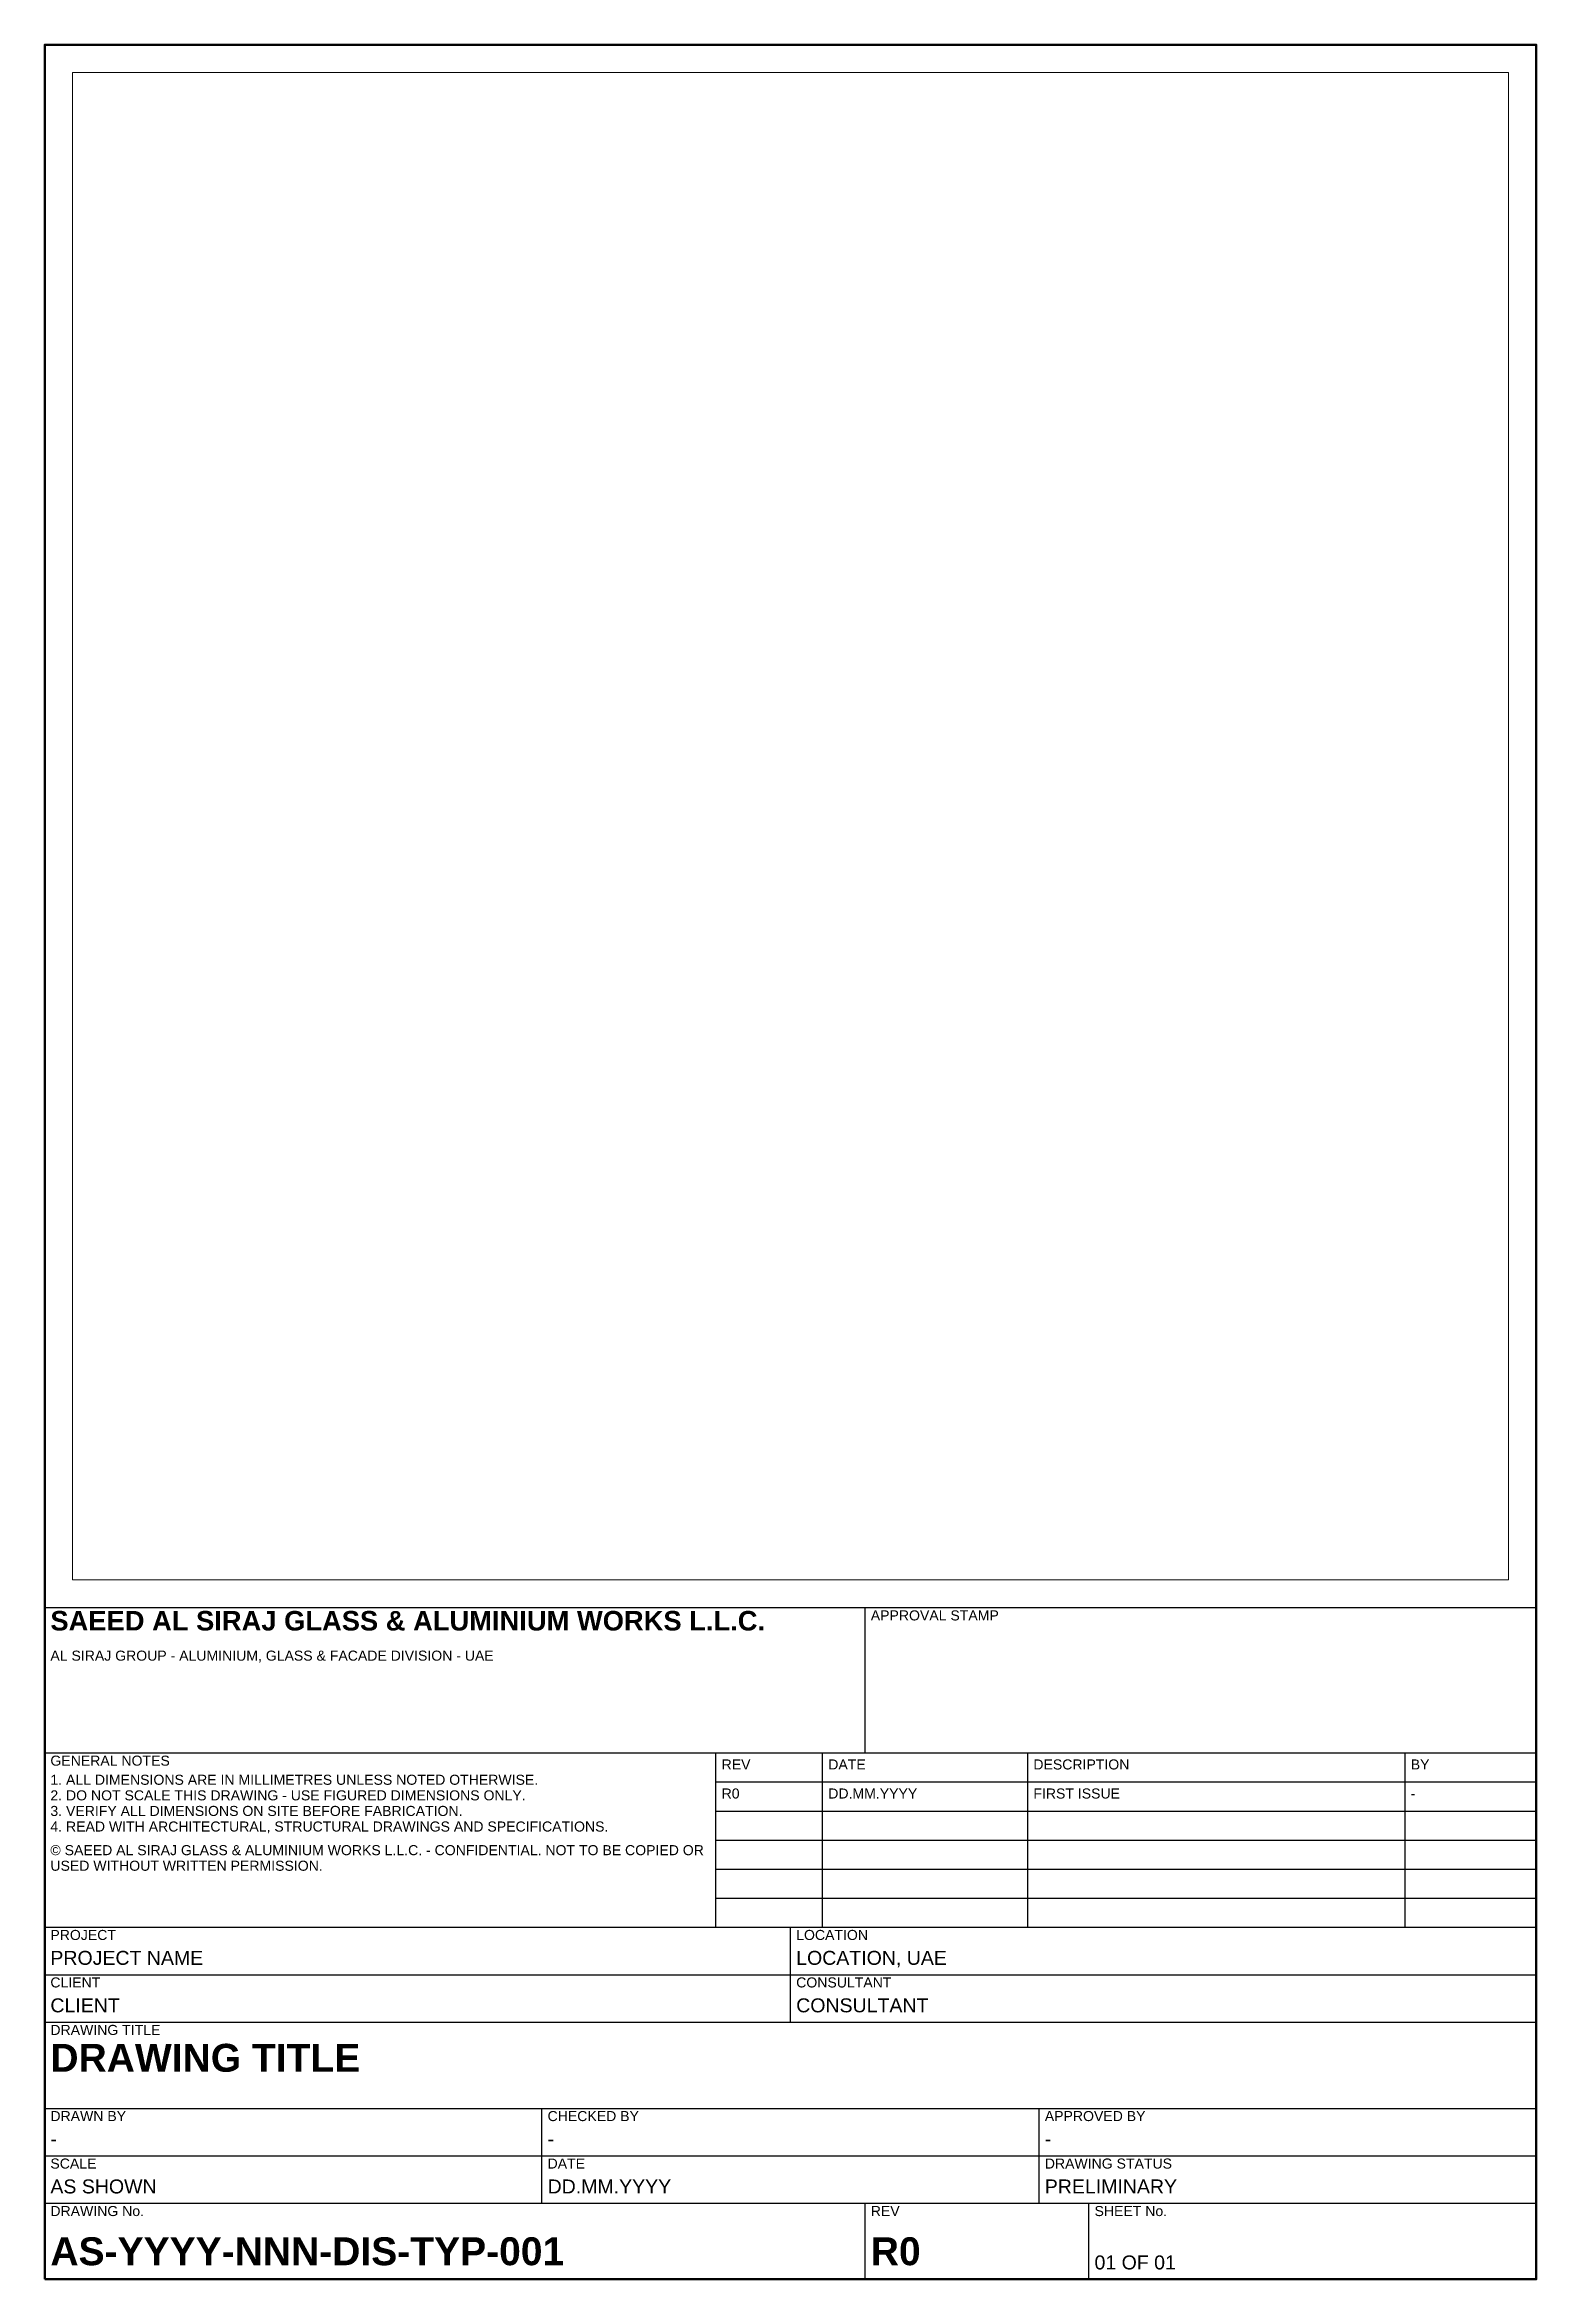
# Paper-space layout 'A3-PORTRAIT' of a CAD drawing. Header units: millimetres. Extents: x 20 to 287, y 10 to 410.
import ezdxf
from ezdxf.enums import TextEntityAlignment as Align

# ---------------------------------------------------------------- set-up
doc = ezdxf.new("R2010")
doc.units = ezdxf.units.MM
doc.layers.add('ASG-BORDER', color=7, linetype='Continuous', lineweight=50)
doc.layers.add('ASG-TITLEBLOCK', color=7, linetype='Continuous', lineweight=25)
doc.layers.add('ASG-VIEWPORT', color=6, linetype='Continuous', lineweight=0, plot=False)
doc.styles.add('ASG-TEXT-HEADING', font='arialbd.ttf')
doc.styles.add('ASG-TEXT-SHEET', font='arial.ttf')
doc.styles.add('ASG-TEXT-TITLE', font='arialbd.ttf')

# ---------------------------------------------------------------- blocks, each defined once
blk = doc.blocks.new('ASG-TB-A3-P')
for p, q in [((-120.15, 94.22), (-120.15, 120.22)), ((-267, 94.22), (0, 94.22)), ((-146.85, 63.02), (-146.85, 94.22)), ((-127.7595, 63.02), (-127.7595, 94.22)), ((-91.047, 63.02), (-91.047, 94.22)), ((-23.496, 63.02), (-23.496, 94.22)), ((-146.85, 89.02), (0, 89.02)), ((-146.85, 83.82), (0, 83.82)), ((-146.85, 78.62), (0, 78.62)), ((-146.85, 73.42), (0, 73.42)), ((-146.85, 68.22), (0, 68.22)), ((-267, 63.02), (0, 63.02)), ((-133.5, 54.52), (-133.5, 63.02)), ((-267, 54.52), (0, 54.52)), ((-133.5, 46.02), (-133.5, 54.52)), ((-267, 46.02), (0, 46.02)), ((-267, 30.6), (0, 30.6)), ((-178, 22.1), (-178, 30.6)), ((-89, 22.1), (-89, 30.6)), ((-267, 22.1), (0, 22.1)), ((-178, 13.6), (-178, 22.1)), ((-89, 13.6), (-89, 22.1)), ((-267, 13.6), (0, 13.6)), ((-120.15, 0), (-120.15, 13.6)), ((-80.1, 0), (-80.1, 13.6))]:
    blk.add_line(p, q)
blk.add_lwpolyline([(-267, 0), (0, 0), (0, 120.22), (-267, 120.22)], close=True)
for s, height, style, p in [('SAEED AL SIRAJ GLASS & ALUMINIUM WORKS L.L.C.', 3.5, 'ASG-TEXT-HEADING', (-265.98, 115.088)), ('APPROVAL STAMP', 1.8, 'ASG-TEXT-SHEET', (-119.13, 117.4)), ('AL SIRAJ GROUP - ALUMINIUM, GLASS & FACADE DIVISION - UAE', 1.8, 'ASG-TEXT-SHEET', (-265.98, 110.198)), ('GENERAL NOTES', 1.8, 'ASG-TEXT-SHEET', (-265.98, 91.4)), ('REV', 1.8, 'ASG-TEXT-SHEET', (-145.83, 90.72)), ('DATE', 1.8, 'ASG-TEXT-SHEET', (-126.7395, 90.72)), ('DESCRIPTION', 1.8, 'ASG-TEXT-SHEET', (-90.027, 90.72)), ('BY', 1.8, 'ASG-TEXT-SHEET', (-22.476, 90.72)), ('1. ALL DIMENSIONS ARE IN MILLIMETRES UNLESS NOTED OTHERWISE.', 1.8, 'ASG-TEXT-SHEET', (-265.98, 87.98)), ('3. VERIFY ALL DIMENSIONS ON SITE BEFORE FABRICATION.', 1.8, 'ASG-TEXT-SHEET', (-265.98, 82.4)), ('2. DO NOT SCALE THIS DRAWING - USE FIGURED DIMENSIONS ONLY.', 1.8, 'ASG-TEXT-SHEET', (-265.98, 85.19)), ('4. READ WITH ARCHITECTURAL, STRUCTURAL DRAWINGS AND SPECIFICATIONS.', 1.8, 'ASG-TEXT-SHEET', (-265.98, 79.61)), ('© SAEED AL SIRAJ GLASS & ALUMINIUM WORKS L.L.C. - CONFIDENTIAL. NOT TO BE COPIED OR', 1.8, 'ASG-TEXT-SHEET', (-265.98, 75.38)), ('USED WITHOUT WRITTEN PERMISSION.', 1.8, 'ASG-TEXT-SHEET', (-265.98, 72.59)), ('PROJECT', 1.8, 'ASG-TEXT-SHEET', (-265.98, 60.2)), ('LOCATION', 1.8, 'ASG-TEXT-SHEET', (-132.48, 60.2)), ('CLIENT', 1.8, 'ASG-TEXT-SHEET', (-265.98, 51.7)), ('CONSULTANT', 1.8, 'ASG-TEXT-SHEET', (-132.48, 51.7)), ('DRAWING TITLE', 1.8, 'ASG-TEXT-SHEET', (-265.98, 43.2)), ('DRAWN BY', 1.8, 'ASG-TEXT-SHEET', (-265.98, 27.78)), ('CHECKED BY', 1.8, 'ASG-TEXT-SHEET', (-176.98, 27.78)), ('APPROVED BY', 1.8, 'ASG-TEXT-SHEET', (-87.98, 27.78)), ('SCALE', 1.8, 'ASG-TEXT-SHEET', (-265.98, 19.28)), ('DATE', 1.8, 'ASG-TEXT-SHEET', (-176.98, 19.28)), ('DRAWING STATUS', 1.8, 'ASG-TEXT-SHEET', (-87.98, 19.28)), ('DRAWING No.', 1.8, 'ASG-TEXT-SHEET', (-265.98, 10.78)), ('REV', 1.8, 'ASG-TEXT-SHEET', (-119.13, 10.78)), ('SHEET No.', 1.8, 'ASG-TEXT-SHEET', (-79.08, 10.78))]:
    blk.add_text(s, height=height, dxfattribs=dict(style=style)).set_placement(p, align=Align.BOTTOM_LEFT)
for tag, height, style, p in [('REV1_NO', 1.8, 'ASG-TEXT-SHEET', (-145.83, 85.52)), ('REV1_DATE', 1.8, 'ASG-TEXT-SHEET', (-126.7395, 85.52)), ('REV1_DESC', 1.8, 'ASG-TEXT-SHEET', (-90.027, 85.52)), ('REV1_BY', 1.8, 'ASG-TEXT-SHEET', (-22.476, 85.52)), ('REV2_NO', 1.8, 'ASG-TEXT-SHEET', (-145.83, 80.32)), ('REV2_DATE', 1.8, 'ASG-TEXT-SHEET', (-126.7395, 80.32)), ('REV2_DESC', 1.8, 'ASG-TEXT-SHEET', (-90.027, 80.32)), ('REV2_BY', 1.8, 'ASG-TEXT-SHEET', (-22.476, 80.32)), ('REV3_NO', 1.8, 'ASG-TEXT-SHEET', (-145.83, 75.12)), ('REV3_DATE', 1.8, 'ASG-TEXT-SHEET', (-126.7395, 75.12)), ('REV3_DESC', 1.8, 'ASG-TEXT-SHEET', (-90.027, 75.12)), ('REV3_BY', 1.8, 'ASG-TEXT-SHEET', (-22.476, 75.12)), ('REV4_NO', 1.8, 'ASG-TEXT-SHEET', (-145.83, 69.92)), ('REV4_DATE', 1.8, 'ASG-TEXT-SHEET', (-126.7395, 69.92)), ('REV4_DESC', 1.8, 'ASG-TEXT-SHEET', (-90.027, 69.92)), ('REV4_BY', 1.8, 'ASG-TEXT-SHEET', (-22.476, 69.92)), ('REV5_NO', 1.8, 'ASG-TEXT-SHEET', (-145.83, 64.72)), ('REV5_DATE', 1.8, 'ASG-TEXT-SHEET', (-126.7395, 64.72)), ('REV5_DESC', 1.8, 'ASG-TEXT-SHEET', (-90.027, 64.72)), ('REV5_BY', 1.8, 'ASG-TEXT-SHEET', (-22.476, 64.72)), ('PROJECT', 2.5, 'ASG-TEXT-SHEET', (-265.98, 55.54)), ('LOCATION', 2.5, 'ASG-TEXT-SHEET', (-132.48, 55.54)), ('CLIENT', 2.5, 'ASG-TEXT-SHEET', (-265.98, 47.04)), ('CONSULTANT', 2.5, 'ASG-TEXT-SHEET', (-132.48, 47.04)), ('DWG_TITLE', 5, 'ASG-TEXT-HEADING', (-265.98, 35.65)), ('DWG_TITLE_2', 2.5, 'ASG-TEXT-TITLE', (-265.98, 31.62)), ('DRAWN_BY', 2.5, 'ASG-TEXT-SHEET', (-265.98, 23.12)), ('CHECKED_BY', 2.5, 'ASG-TEXT-SHEET', (-176.98, 23.12)), ('APPROVED_BY', 2.5, 'ASG-TEXT-SHEET', (-87.98, 23.12)), ('SCALE', 2.5, 'ASG-TEXT-SHEET', (-265.98, 14.62)), ('DATE', 2.5, 'ASG-TEXT-SHEET', (-176.98, 14.62)), ('DWG_STATUS', 2.5, 'ASG-TEXT-SHEET', (-87.98, 14.62)), ('DWG_NO', 5, 'ASG-TEXT-HEADING', (-265.98, 1.02)), ('REV', 5, 'ASG-TEXT-HEADING', (-119.13, 1.02)), ('SHEET_NO', 2.5, 'ASG-TEXT-SHEET', (-79.08, 1.02))]:
    blk.add_attdef(tag, text='', height=height, dxfattribs=dict(style=style)).set_placement(p, align=Align.BOTTOM_LEFT)

psp = doc.layouts.new('A3-PORTRAIT')

# ---------------------------------------------------------------- linework, layer by layer
at = {"layer": 'ASG-BORDER'}
psp.add_lwpolyline([(20, 10), (287, 10), (287, 410), (20, 410)], close=True, dxfattribs=at)

# ---------------------------------------------------------------- block references
at = {"layer": 'ASG-TITLEBLOCK'}
psp.add_blockref('ASG-TB-A3-P', (287, 10), dxfattribs=at).add_auto_attribs({'PROJECT': 'PROJECT NAME', 'LOCATION': 'LOCATION, UAE', 'CLIENT': 'CLIENT', 'CONSULTANT': 'CONSULTANT', 'DWG_TITLE': 'DRAWING TITLE', 'DWG_NO': 'AS-YYYY-NNN-DIS-TYP-001', 'REV': 'R0', 'SHEET_NO': '01 OF 01', 'SCALE': 'AS SHOWN', 'DATE': 'DD.MM.YYYY', 'DWG_STATUS': 'PRELIMINARY', 'DRAWN_BY': '-', 'CHECKED_BY': '-', 'APPROVED_BY': '-', 'REV1_NO': 'R0', 'REV1_DATE': 'DD.MM.YYYY', 'REV1_DESC': 'FIRST ISSUE', 'REV1_BY': '-'})

# ---------------------------------------------------------------- viewports
at = {"layer": 'ASG-VIEWPORT'}
psp.add_viewport(center=(153.5, 270.11), size=(257, 269.78), view_center_point=(2570, 2697.8), view_height=5395.6, dxfattribs=at)

doc.saveas('drawing.dxf')
